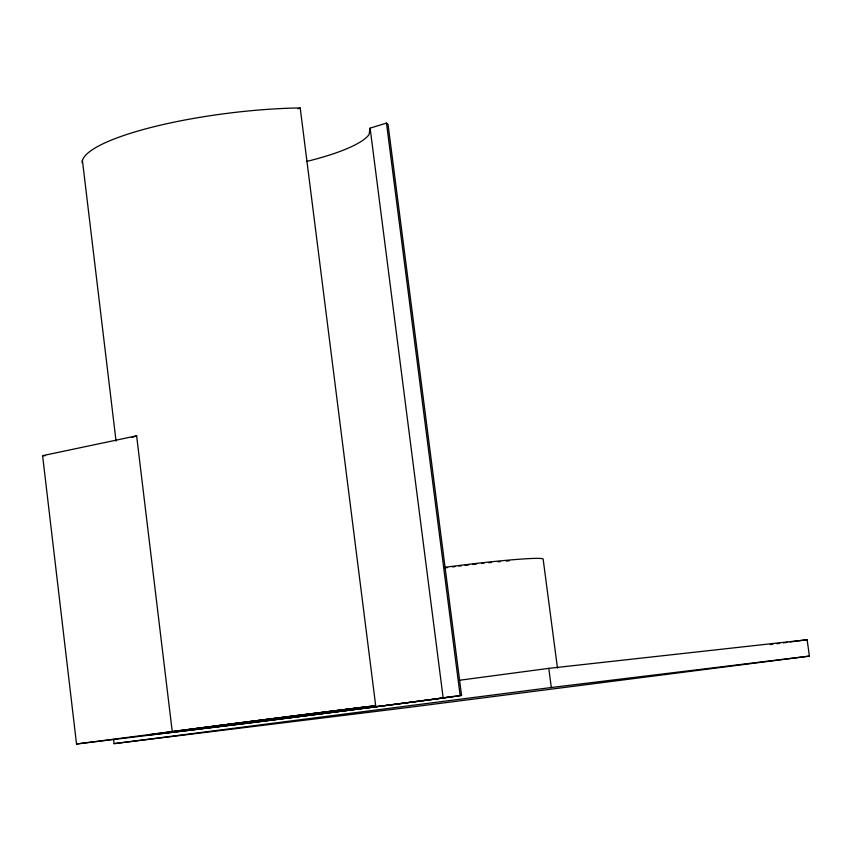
<?xml version="1.0" encoding="UTF-8"?>
<svg xmlns="http://www.w3.org/2000/svg" width="852" height="852" viewBox="0 0 852 852"><rect width="100%" height="100%" fill="white"/><g stroke="black" fill="none" stroke-linecap="round" stroke-linejoin="round"><path stroke-width="1.28" d="M82.101 162.849A154.329 32.291 -6.9 0 1 295.708 108.002L300.223 108.055L375.679 705.658L371.163 706.212A156.853 0.65 -7.2 0 0 179.953 730.569L160.293 733.199A156.853 0.65 -7.2 0 0 323.632 713.465L361.046 708.704A156.853 0.65 -7.2 0 0 461.539 695.37L388.033 124.392L386.478 123.093L370.119 128.141L369.033 134.595A136.395 28.521 -6.9 0 1 306.432 161.507M131.996 437.374L136.629 435.83L172.242 731.602M297.774 108.758L300.223 108.055M452.167 696.553L452.433 696.521A147.662 0.618 -7.2 0 1 390.28 704.913L254.152 722.485L76.531 743.998L42.6 455.671L136.629 435.83M461.539 695.37L441.24 698.086A138.631 0.575 -7.2 0 1 281.639 718.694A138.631 0.575 -7.2 0 1 170.624 732.038A138.631 0.575 -7.2 0 1 327.264 711.793L375.679 705.658M459.079 680.311L548.794 668.362L807.132 639.745L809.4 656.115L405.658 707.778L114.093 743.636L113.625 739.685M770.219 644.613L772.86 644.261M776.811 643.739L779.452 643.388M783.403 642.866L787.354 642.344M789.996 642.003L807.132 639.745M76.531 743.998L215.055 726.042A147.662 0.618 -7.2 0 1 367.191 706.755L367.329 706.734M114.093 743.636L551.308 687.521L809.4 656.115M42.6 455.671L45.252 455.692M557.464 668.021L543.139 559.082A91.036 4.43 -7.3 0 0 444.265 567.4M548.794 668.362L551.308 687.521M386.478 123.093L460.144 695.509M370.119 128.141L443.136 697.724M82.41 160.378L116.053 441.144M444.936 567.901A79.822 3.887 -7.3 0 1 447.566 567.549M452.561 566.899A79.822 3.887 -7.3 0 1 455.075 566.58M458.855 566.111A79.822 3.887 -7.3 0 1 461.369 565.803M465.096 565.345A79.822 3.887 -7.3 0 1 468.781 564.908M472.647 564.461A79.822 3.887 -7.3 0 1 476.502 564.024M481.55 563.47A79.822 3.887 -7.3 0 1 484.021 563.204M488.824 562.703A79.822 3.887 -7.3 0 1 491.487 562.437M497.941 561.809A79.822 3.887 -7.3 0 1 500.412 561.585M506.226 561.074A79.822 3.887 -7.3 0 1 508.985 560.85"/></g></svg>
